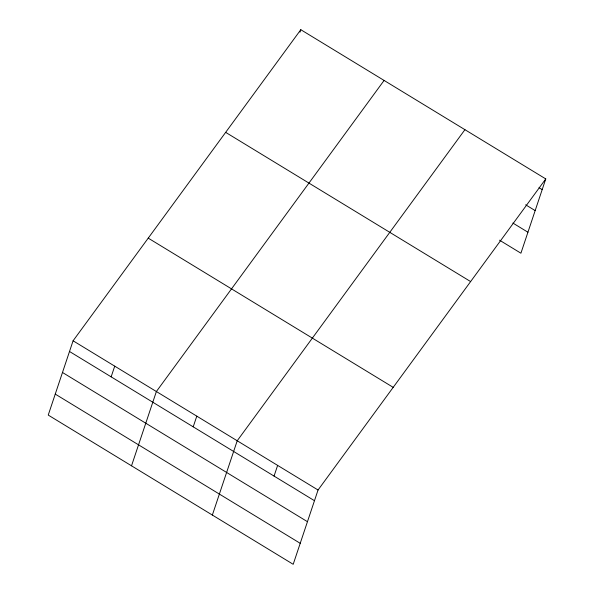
<?xml version="1.0" encoding="UTF-8"?>
<svg xmlns="http://www.w3.org/2000/svg" width="594" height="594" viewBox="0 0 594 594"><rect width="100%" height="100%" fill="white"/><g stroke="black" fill="none" stroke-linecap="round" stroke-linejoin="round"><path stroke-width="0.89" d="M73.084 340.793L48.233 415.08L293.198 564.3L318.05 490.013L545.767 178.92L300.802 29.7L73.084 340.793L318.05 490.013M111.152 376.856L114.731 366.156M131.519 465.815L156.378 391.528L384.095 80.435M299.977 32.165L300.802 29.7M193.213 426.841L196.792 416.149M212.355 515.057L237.214 440.77L464.931 129.678M274.057 476.084L277.636 465.392M545.767 178.92L520.916 253.207L499.517 240.176M539.018 187.682L542.188 189.612M525.66 204.804L535.172 210.603M512.874 223.047L527.932 232.224M225.661 132.358L470.626 281.578M148.233 238.135L393.198 387.355M69.505 351.485L314.471 500.705M62.489 372.475L307.454 521.695M55.249 394.097L300.215 543.317"/></g></svg>
